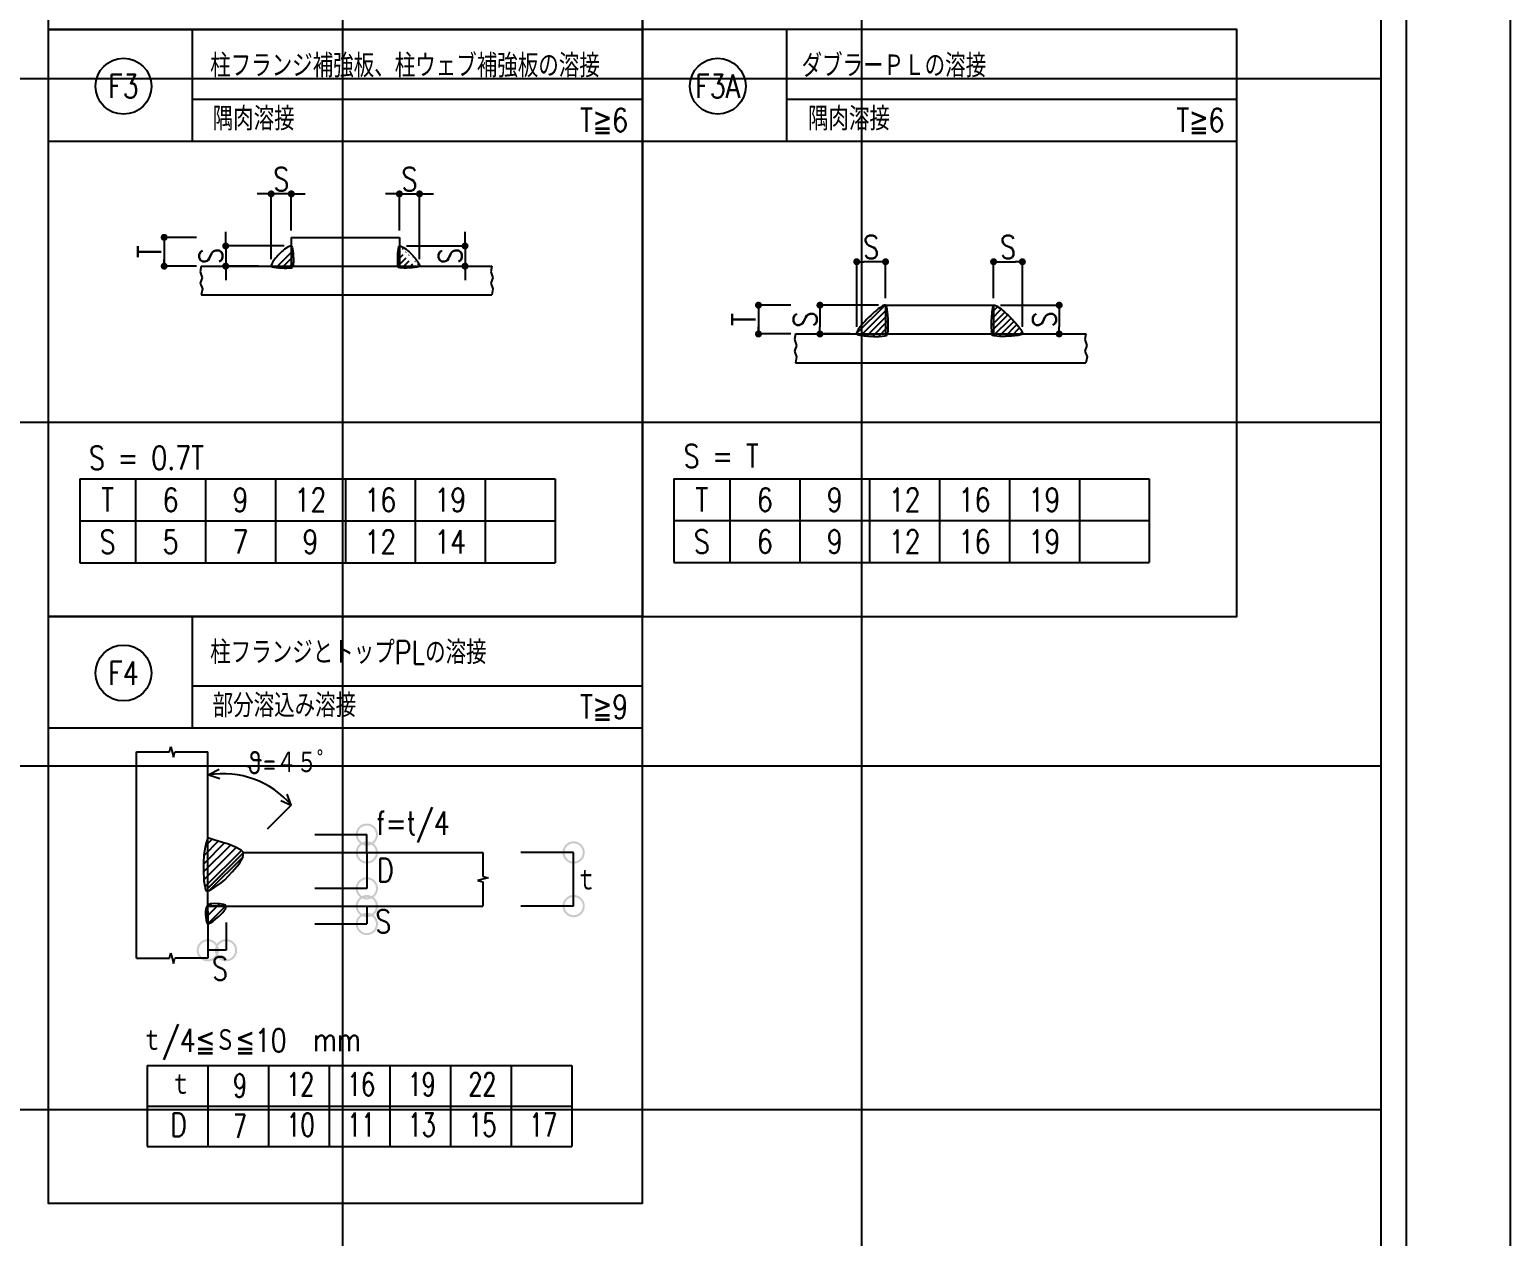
# Model space of a CAD drawing. Extents: x -668440 to 1010955, y -1678500 to 210463.
# Drawn here: x 452922 to 510000, y -75888 to -29359 of the extents above; entities that cross this region are included whole.
import ezdxf
from ezdxf.enums import TextEntityAlignment as Align

# ---------------------------------------------------------------- set-up
doc = ezdxf.new("R2010")
doc.units = 0
doc.header["$MEASUREMENT"] = 0
doc.linetypes.add('DASHED2', pattern=[0.375, 0.25, -0.125])
doc.layers.get('0').update_dxf_attribs({"color": 3, "linetype": 'CONTINUOUS'})
doc.layers.get('Defpoints').update_dxf_attribs({"color": 251, "linetype": 'CONTINUOUS'})
doc.layers.add('99_レイアウト枠', color=251, linetype='CONTINUOUS', plot=False)
doc.layers.add('s小梁', color=7, linetype='CONTINUOUS')
doc.layers.add('注記', color=3, linetype='CONTINUOUS')
doc.styles.add('S020', font='simplex.shx', dxfattribs={"width": 0.8, "height": 100, "bigfont": 'extfont2.shx'})

# ---------------------------------------------------------------- blocks, each defined once
blk = doc.blocks.new('_DOT')
at = {"color": 0, "linetype": 'ByBlock'}
blk.add_line((-0.5, 0), (-1, 0), dxfattribs=at)
at = {"color": 0, "linetype": 'ByBlock', "const_width": 0.5}
blk.add_lwpolyline([(-0.25, 0, 1), (0.25, 0, 1)], format="xyb", close=True, dxfattribs=at)
blk = doc.blocks.new('ウェブクランプ工法設計指針')
at = {"layer": '注記'}
h = blk.add_hatch(dxfattribs=at)
h.set_pattern_fill('ITEC01', color=256, scale=5.336625)
h.set_pattern_definition([(45, (623833.866, -83370.674), (-18.8678186, 18.8678186), [])])
edge = h.paths.add_edge_path()
edge.add_ellipse((802722.05442, 8039.54578), major_axis=(-61.59315, -61.59315), ratio=0.2268193704, start_angle=186.682116288, end_angle=354.493642351)
edge.add_line((802659.40493, 7979.57741), (802781.60355, 7979.57741))
edge.add_line((802781.60355, 7979.57741), (802781.60355, 8102.34615))
edge = h.paths.add_edge_path()
edge.add_ellipse((802786.31588, 8036.87747), major_axis=(-2.66831, 64.26146), ratio=0.1147960025, start_angle=180.000000002, end_angle=206.644236122)
edge.add_line((802792.00903, 7979.57741), (802659.40493, 7979.57741))
edge.add_ellipse((802722.05442, 8039.54578), major_axis=(-61.59315, -61.59315), ratio=0.2268193704, start_angle=-5.506357648, end_angle=354.493642352)
edge.add_ellipse((802724.72273, 7975.28432), major_axis=(-64.26146, 2.66831), ratio=0.1048565159, start_angle=0, end_angle=179.999999998)
edge = h.paths.add_edge_path()
edge.add_ellipse((802786.31588, 8036.87747), major_axis=(-2.66831, 64.26146), ratio=0.1147960025, start_angle=206.644236122, end_angle=366.181177169)
edge.add_ellipse((802722.05442, 8039.54578), major_axis=(-61.59315, -61.59315), ratio=0.2268193704, start_angle=180.000000001, end_angle=186.682116288)
edge.add_line((802781.60355, 8102.34615), (802781.60355, 7979.57741))
edge.add_line((802781.60355, 7979.57741), (802792.00903, 7979.57741))
h = blk.add_hatch(dxfattribs=at)
h.set_pattern_fill('ITEC01', color=256, scale=5.336625)
h.set_pattern_definition([(45, (624493.793, -83370.674), (-18.8678186, 18.8678186), [])])
edge = h.paths.add_edge_path()
edge.add_ellipse((803501.07929, 8039.54578), major_axis=(61.59315, -61.59315), ratio=0.2268193704, start_angle=5.506357648, end_angle=173.317883708, ccw=False)
edge.add_line((803563.72878, 7979.57741), (803441.53016, 7979.57741))
edge.add_line((803441.53016, 7979.57741), (803441.53016, 8102.34615))
edge = h.paths.add_edge_path()
edge.add_ellipse((803436.81782, 8036.87747), major_axis=(2.66831, 64.26146), ratio=0.1147960025, start_angle=153.355763873, end_angle=179.999999995, ccw=False)
edge.add_line((803431.12467, 7979.57741), (803563.72878, 7979.57741))
edge.add_ellipse((803501.07929, 8039.54578), major_axis=(61.59315, -61.59315), ratio=0.2268193704, start_angle=5.506357648, end_angle=365.506357648, ccw=False)
edge.add_ellipse((803498.41097, 7975.28432), major_axis=(64.26146, 2.66831), ratio=0.1048565159, start_angle=180.000000002, end_angle=360, ccw=False)
edge = h.paths.add_edge_path()
edge.add_ellipse((803436.81782, 8036.87747), major_axis=(2.66831, 64.26146), ratio=0.1147960025, start_angle=-6.181177169, end_angle=153.355763873, ccw=False)
edge.add_ellipse((803501.07929, 8039.54578), major_axis=(61.59315, -61.59315), ratio=0.2268193704, start_angle=173.317883708, end_angle=179.999999997, ccw=False)
edge.add_line((803441.53016, 8102.34615), (803441.53016, 7979.57741))
edge.add_line((803441.53016, 7979.57741), (803431.12467, 7979.57741))
h = blk.add_hatch(dxfattribs=at)
h.set_pattern_fill('ITEC01', color=256, scale=5.334997)
h.set_pattern_definition([(45, (627516.88, -79747.495), (-18.8620642, 18.8620642), [])])
edge = h.paths.add_edge_path()
edge.add_ellipse((806322.07698, 7653.19474), major_axis=(-87.96338, -87.96338), ratio=0.1587735593, start_angle=180.000000001, end_angle=360)
edge.add_line((806234.1136, 7565.23136), (806410.04036, 7565.23136))
edge.add_line((806410.04036, 7565.23136), (806410.04036, 7741.15812))
edge = h.paths.add_edge_path()
edge.add_ellipse((806413.77486, 7649.46024), major_axis=(-3.7345, 91.69788), ratio=0.1099017027, start_angle=203.030195657, end_angle=360)
edge.add_line((806410.04036, 7741.15812), (806410.04036, 7565.23136))
edge.add_line((806410.04036, 7565.23136), (806421.15429, 7565.23136))
edge = h.paths.add_edge_path()
edge.add_ellipse((806413.77486, 7649.46024), major_axis=(-3.7345, 91.69788), ratio=0.1099017027, start_angle=179.999999997, end_angle=203.030195657)
edge.add_line((806421.15429, 7565.23136), (806234.1136, 7565.23136))
edge.add_ellipse((806325.81148, 7561.49686), major_axis=(-91.69788, 3.7345), ratio=0.1148925023, start_angle=0, end_angle=180.000000004)
h = blk.add_hatch(dxfattribs=at)
h.set_pattern_fill('ITEC01', color=256, scale=5.334997)
h.set_pattern_definition([(45, (628176.515, -79747.495), (-18.8620642, 18.8620642), [])])
edge = h.paths.add_edge_path()
edge.add_ellipse((807157.81944, 7653.19474), major_axis=(87.96338, -87.96338), ratio=0.1587735593, start_angle=0, end_angle=179.999999996, ccw=False)
edge.add_line((807245.78282, 7565.23136), (807069.85606, 7565.23136))
edge.add_line((807069.85606, 7565.23136), (807069.85606, 7741.15812))
edge = h.paths.add_edge_path()
edge.add_ellipse((807066.12157, 7649.46024), major_axis=(3.7345, 91.69788), ratio=0.1099017027, start_angle=0, end_angle=156.969804346, ccw=False)
edge.add_line((807069.85606, 7741.15812), (807069.85606, 7565.23136))
edge.add_line((807069.85606, 7565.23136), (807058.74213, 7565.23136))
edge = h.paths.add_edge_path()
edge.add_ellipse((807066.12157, 7649.46024), major_axis=(3.7345, 91.69788), ratio=0.1099017027, start_angle=156.969804346, end_angle=180.000000004, ccw=False)
edge.add_line((807058.74213, 7565.23136), (807245.78282, 7565.23136))
edge.add_ellipse((807154.08494, 7561.49686), major_axis=(91.69788, 3.7345), ratio=0.1148925023, start_angle=179.999999996, end_angle=360, ccw=False)
at = {"layer": 'Defpoints'}
blk.add_lwpolyline([(777591.91976, -7200), (809591.91976, -7200), (809591.91976, 13600), (777591.91976, 13600)], close=True, dxfattribs=at)
at = {"layer": '注記'}
for p, q in [((804926.02964, 13008.29705), (804926.0245, 5840.38246)), ((804926.01935, 9424.33976), (801297.12464, 9424.33976)), ((802177.01136, 9424.33976), (802177.01136, 8741.25176)), ((804925.99877, 9424.33976), (804925.99877, 5841.47552)), ((804925.99877, 9424.33976), (804925.99877, 5841.47552)), ((804926.00391, 9424.33976), (804926.00391, 5841.47552)), ((804926.00391, 9424.33976), (804926.00391, 5841.47552)), ((804926.00906, 9424.33976), (804926.00906, 5840.38246)), ((804926.00906, 9424.33976), (804926.00906, 5840.38246)), ((804926.01421, 9424.33976), (804926.01421, 6265.96893)), ((804926.01421, 9424.33976), (804926.01421, 6265.96893)), ((805805.63771, 9424.33976), (805805.63771, 8741.46009)), ((804926.01421, 8997.40976), (802177.02165, 8997.40976)), ((808554.90377, 8997.53997), (805805.63771, 8997.53997)), ((804926.01421, 8741.25176), (801297.1195, 8741.25176)), ((808554.90377, 8741.46009), (804926.00391, 8741.46009)), ((802615.72425, 8420.96517), (802573.03125, 8420.96517)), ((802658.41725, 8022.27041), (802658.41725, 8420.96517)), ((802781.60355, 8420.96517), (802658.41725, 8420.96517)), ((802781.60355, 8198.25084), (802781.60355, 8420.96517)), ((802824.29655, 8420.96517), (802866.98955, 8420.96517)), ((803398.83716, 8420.96517), (803356.14416, 8420.96517)), ((803441.53016, 8198.25084), (803441.53016, 8420.96517)), ((803441.53016, 8420.96517), (803564.71646, 8420.96517)), ((803564.71646, 8022.27041), (803564.71646, 8420.96517)), ((803607.40946, 8420.96517), (803650.10246, 8420.96517)), ((802005.37445, 8155.55784), (802005.37445, 7979.57741)), ((802203.55672, 8155.55784), (802005.37445, 8155.55784)), ((802188.9717, 8155.55784), (802005.37445, 8155.55784)), ((802380.88446, 8145.45671), (802380.88446, 8188.14971)), ((802781.60355, 8155.55784), (803441.53016, 8155.55784)), ((802781.60355, 8155.55784), (802781.60355, 7979.57741)), ((803441.53016, 8155.55784), (803441.53016, 7979.57741)), ((803842.24925, 8145.45671), (803842.24925, 8188.14971)), ((802005.37445, 8112.86484), (802005.37445, 8022.27041)), ((802738.91055, 8102.76371), (802380.88446, 8102.76371)), ((802380.88446, 8102.76371), (802380.88446, 7979.57741)), ((803484.22316, 8102.76371), (803842.24925, 8102.76371)), ((803842.24925, 8102.76371), (803842.24925, 7979.57741)), ((802203.55672, 7979.57741), (802005.37445, 7979.57741)), ((802188.9717, 7979.57741), (802005.37445, 7979.57741)), ((802231.6647, 7979.57741), (802225.1929, 7945.30075)), ((802231.6647, 7979.57741), (804005.96361, 7979.57741)), ((802580.2632, 7979.57741), (802380.88446, 7979.57741)), ((803642.8705, 7979.57741), (803842.24925, 7979.57741)), ((804005.96361, 7979.57741), (803999.49181, 7945.30075)), ((806234.24139, 7607.91134), (806234.24139, 8006.48451)), ((806367.36038, 8006.48451), (806276.92137, 8006.48451)), ((806410.04036, 7783.8381), (806410.04036, 8006.48451)), ((807069.85606, 7783.8381), (807069.85606, 8006.48451)), ((807112.53604, 8006.48451), (807202.97505, 8006.48451)), ((807245.65503, 7607.91134), (807245.65503, 8006.48451)), ((802225.1929, 7945.30075), (802236.88483, 7908.76419)), ((802236.88483, 7908.76419), (802225.1929, 7875.15061)), ((802225.1929, 7875.15061), (802238.3456, 7840.07625)), ((802380.88446, 7936.88441), (802380.88446, 7894.19141)), ((803842.24925, 7936.88441), (803842.24925, 7894.19141)), ((803999.49181, 7945.30075), (804011.18374, 7908.76419)), ((804011.18374, 7908.76419), (803999.49181, 7875.15061)), ((803999.49181, 7875.15061), (804012.64594, 7840.07625)), ((802238.3456, 7840.07625), (802231.6647, 7803.59698)), ((802231.6647, 7803.59698), (804005.96361, 7803.59698)), ((804012.64594, 7840.07625), (804005.96361, 7803.59698)), ((805634.048, 7741.15812), (805634.048, 7565.23136)), ((805832.16983, 7741.15812), (805634.048, 7741.15812)), ((805817.58926, 7741.15812), (805634.048, 7741.15812)), ((805634.048, 7698.47814), (805634.048, 7607.91134)), ((806367.36038, 7741.15812), (806009.44349, 7741.15812)), ((806009.44349, 7698.47814), (806009.44349, 7607.91134)), ((806410.04036, 7741.15812), (807069.7657, 7741.15812)), ((806410.04036, 7741.15812), (806410.04036, 7565.23136)), ((807069.7657, 7741.15812), (807069.7657, 7565.23136)), ((807112.53604, 7741.15812), (807470.45294, 7741.15812)), ((807470.45294, 7698.47814), (807470.45294, 7607.91134)), ((805832.16983, 7565.23136), (805634.048, 7565.23136)), ((805817.58926, 7565.23136), (805634.048, 7565.23136)), ((805860.26924, 7565.23136), (805853.79941, 7530.96516)), ((805853.79941, 7530.96516), (805865.48777, 7494.43974)), ((805860.26924, 7565.23136), (807634.02701, 7565.23136)), ((806191.56141, 7565.23136), (806009.44349, 7565.23136)), ((807288.33501, 7565.23136), (807470.45294, 7565.23136)), ((807634.02701, 7565.23136), (807627.55718, 7530.96516)), ((807627.55718, 7530.96516), (807639.24554, 7494.43974)), ((805865.48777, 7494.43974), (805853.79941, 7460.83641)), ((805853.79941, 7460.83641), (805866.9481, 7425.77276)), ((805866.9481, 7425.77276), (805860.26924, 7389.3046)), ((807639.24554, 7494.43974), (807627.55718, 7460.83641)), ((807627.55718, 7460.83641), (807640.70731, 7425.77276)), ((807640.70731, 7425.77276), (807634.02701, 7389.3046)), ((805860.26924, 7389.3046), (807634.02701, 7389.3046)), ((801489.23285, 6680.24447), (804392.35685, 6680.24447)), ((801489.23285, 6680.24447), (801489.23285, 6167.92847)), ((801830.77685, 6680.24447), (801830.77685, 6167.92847)), ((802257.70685, 6680.24447), (802257.70685, 6167.92847)), ((802684.63685, 6680.24447), (802684.63685, 6167.92847)), ((803111.56685, 6680.24447), (803111.56685, 6167.92847)), ((803538.49685, 6680.24447), (803538.49685, 6167.92847)), ((803965.42685, 6680.24447), (803965.42685, 6167.92847)), ((804392.35685, 6680.24447), (804392.35685, 6167.92847)), ((805118.06011, 6681.08139), (808020.2987, 6681.08139)), ((805118.06011, 6681.08139), (805118.06011, 6168.92164)), ((805459.49994, 6681.08139), (805459.49994, 6168.92164)), ((805886.29974, 6681.08139), (805886.29974, 6168.92164)), ((806313.09953, 6681.08139), (806313.09953, 6168.92164)), ((806739.89932, 6681.08139), (806739.89932, 6168.92164)), ((807166.69911, 6681.08139), (807166.69911, 6168.92164)), ((807593.4989, 6681.08139), (807593.4989, 6168.92164)), ((808020.2987, 6681.08139), (808020.2987, 6168.92164)), ((801489.23285, 6424.08647), (804392.35685, 6424.08647)), ((805118.06011, 6425.00151), (808020.2987, 6425.00151)), ((801489.23285, 6167.92847), (804392.35685, 6167.92847)), ((805118.06011, 6168.92164), (808020.2987, 6168.92164)), ((804926.01421, 5840.38246), (801297.10921, 5840.38246)), ((804926.01421, 5840.38246), (801297.10921, 5840.38246)), ((804926.01421, 5840.38246), (801297.10921, 5840.38246)), ((804926.01421, 5840.38246), (801297.11435, 5840.38246)), ((804926.01421, 5840.38246), (801297.11435, 5840.38246)), ((801297.14008, 5840.38246), (801297.14008, 2257.51822)), ((801297.14008, 5840.38246), (801297.14008, 2257.51822)), ((802177.03194, 5840.38246), (802177.03194, 5157.29446)), ((804926.03479, 5413.45246), (802177.04223, 5413.45246)), ((804926.03479, 5157.29446), (801297.14008, 5157.29446))]:
    blk.add_line(p, q, dxfattribs=at)
at = {"layer": '注記', "linetype": 'Continuous'}
for p, q in [((801835.19988, 3752.91277), (801835.19988, 5012.29586)), ((801835.19988, 5012.29586), (802037.07158, 5012.29586)), ((802037.07158, 5012.29586), (802045.46747, 5045.1386)), ((802045.46747, 5045.1386), (802061.51843, 4979.45313)), ((802061.51843, 4979.45313), (802069.91432, 5012.29586)), ((802069.91432, 5012.29586), (802271.78602, 5012.29586)), ((802271.78602, 4507.30794), (802271.78602, 5012.29586)), ((802340.18781, 4904.75442), (802277.34212, 4872.59077)), ((802277.34212, 4872.59077), (802344.38575, 4850.92197)), ((802716.71174, 4715.88805), (802781.6564, 4687.305)), ((802781.6564, 4687.305), (802755.78966, 4753.60781)), ((802781.34027, 4688.11533), (802633.23929, 4540.69342)), ((802373.84268, 4456.38603), (802244.85262, 4327.39597)), ((802410.39415, 4443.6734), (802246.20759, 4279.48683)), ((802335.46276, 4468.01378), (802247.20002, 4378.81457)), ((802256.41414, 4432.6911), (802247.33917, 4381.01936)), ((802263.39013, 4463.43487), (802256.41414, 4432.6911)), ((802298.01051, 4479.49622), (802257.81777, 4438.87704)), ((802271.78602, 4487.88172), (802263.39013, 4463.43487)), ((802272.40316, 4487.73811), (802271.78602, 4487.88172)), ((802313.64178, 4474.4652), (802272.40316, 4487.73811)), ((802356.23856, 4461.87137), (802313.64178, 4474.4652)), ((802398.83534, 4448.59846), (802356.23856, 4461.87137)), ((802441.43213, 4430.44853), (802398.83534, 4448.59846)), ((802924.81319, 4507.30794), (803242.62222, 4507.30794)), ((803242.62222, 4398.3466), (803242.62222, 4507.30794)), ((802247.33917, 4381.01936), (802244.56112, 4337.00268)), ((802444.70354, 4428.65072), (802247.22857, 4231.17576)), ((802476.36205, 4411.04513), (802253.58102, 4188.26411)), ((802486.72555, 4372.07657), (802278.28115, 4163.63217)), ((802475.69475, 4411.61951), (802441.43213, 4430.44853)), ((802465.87897, 4330.56216), (802486.12788, 4367.60284)), ((802490.32582, 4399.02568), (802475.69475, 4411.61951)), ((802486.12788, 4367.60284), (802490.32582, 4399.02568)), ((802490.2351, 4398.3466), (803950.90174, 4398.3466)), ((803242.62222, 4398.3466), (803242.62222, 4178.90117)), ((803950.90174, 4398.3466), (803950.90174, 4250.9247)), ((804505.52417, 4398.3466), (804182.77639, 4398.3466)), ((804505.52417, 4070.7218), (804505.52417, 4398.3466)), ((802244.56112, 4337.00268), (802245.98101, 4290.20796)), ((802245.98101, 4290.20796), (802247.33917, 4225.94238)), ((802375.80839, 4232.09569), (802420.50414, 4280.98939)), ((802420.50414, 4280.98939), (802465.87897, 4330.56216)), ((803950.90174, 4250.9247), (803983.74447, 4242.59055)), ((802247.33917, 4225.94238), (802252.95701, 4191.74149)), ((802252.95701, 4191.74149), (802257.10056, 4168.6512)), ((802282.21894, 4163.63217), (802263.10043, 4163.63217)), ((802282.21894, 4163.63217), (802353.46051, 4212.52586)), ((802353.46051, 4212.52586), (802375.80839, 4232.09569)), ((803242.62222, 4178.90117), (802924.81319, 4178.90117)), ((803983.74447, 4242.59055), (803918.059, 4226.47785)), ((803918.059, 4226.47785), (803950.90174, 4218.1437)), ((803950.90174, 4218.1437), (803950.90174, 4070.7218)), ((802343.70667, 4084.70465), (802259.19219, 4000.19017)), ((802294.47343, 4085.04419), (802259.56259, 4049.76295)), ((802270.02659, 4077.01871), (802261.66157, 4060.25781)), ((802287.49744, 4083.65517), (802270.02659, 4077.01871)), ((802270.46146, 4070.7218), (803950.90174, 4070.7218)), ((802381.42643, 4073.16031), (802271.07607, 3962.80995)), ((802310.18486, 4087.4827), (802287.49744, 4083.65517)), ((802345.12656, 4084.70465), (802310.18486, 4087.4827)), ((802368.15352, 4080.84625), (802345.12656, 4084.70465)), ((802379.32746, 4076.30877), (802368.15352, 4080.84625)), ((802383.89581, 4069.33277), (802379.32746, 4076.30877)), ((802379.32746, 4052.57186), (802383.89581, 4069.33277)), ((803242.62222, 4070.7218), (803242.62222, 3961.76047)), ((804505.52417, 4070.7218), (804182.77639, 4070.7218)), ((802261.66157, 4060.25781), (802257.09322, 4038.24947)), ((802257.09322, 4038.24947), (802257.09322, 4022.16764)), ((802257.09322, 4022.16764), (802258.85265, 4001.91874)), ((802258.85265, 4001.91874), (802260.95162, 3985.15783)), ((802260.95162, 3985.15783), (802265.4891, 3970.83543)), ((802271.78602, 4039.29895), (802271.78602, 3752.91277)), ((802304.96829, 3978.18183), (802318.58074, 3990.40526)), ((802318.58074, 3990.40526), (802341.63857, 4008.55519)), ((802341.63857, 4008.55519), (802353.49158, 4021.48856)), ((802353.49158, 4021.48856), (802363.61604, 4031.61301)), ((802363.61604, 4031.61301), (802374.11089, 4045.22546)), ((802374.11089, 4045.22546), (802379.32746, 4052.57186)), ((802265.4891, 3970.83543), (802271.78602, 3961.76047)), ((802271.78602, 3961.76047), (802288.17652, 3967.68698)), ((802288.17652, 3967.68698), (802304.96829, 3978.18183)), ((802382.98618, 3971.57625), (802382.98618, 3800.74021)), ((802924.81319, 3961.76047), (803242.62222, 3961.76047)), ((802382.98618, 3800.74021), (802271.78602, 3800.74021)), ((801835.19988, 3752.91277), (802037.07158, 3752.91277)), ((802037.07158, 3752.91277), (802045.46747, 3785.75551)), ((802045.46747, 3785.75551), (802061.51843, 3720.13177)), ((802061.51843, 3720.13177), (802069.91432, 3752.91277)), ((802271.78602, 3752.91277), (802069.91432, 3752.91277)), ((801901.06336, 3096.28718), (804493.9109, 3096.28718)), ((801901.06336, 3096.28718), (801901.06336, 2602.41146)), ((802271.46984, 3096.28718), (802271.46984, 2602.41146)), ((802641.87632, 3096.28718), (802641.87632, 2602.41146)), ((803012.28279, 3096.28718), (803012.28279, 2602.41146)), ((803382.68927, 3096.28718), (803382.68927, 2602.41146)), ((803753.09575, 3096.28718), (803753.09575, 2602.41146)), ((804123.50223, 3096.28718), (804123.50223, 2602.41146)), ((804493.9109, 3096.28718), (804493.9109, 2602.41146)), ((801901.06336, 2849.34932), (804493.9109, 2849.34932)), ((801901.06336, 2602.41146), (804493.9109, 2602.41146)), ((801901.06336, 2602.41146), (804493.9109, 2602.41146))]:
    blk.add_line(p, q, dxfattribs=at)
at = {"layer": '注記', "linetype": 'DASHED2'}
for p, q in [((802271.78602, 4039.29895), (802271.78602, 4507.30794)), ((802270.78967, 4178.90117), (802490.2351, 4398.3466)), ((802271.78602, 3961.76047), (802271.78602, 4070.7218)), ((802381.42643, 4070.7218), (802272.4651, 4070.7218))]:
    blk.add_line(p, q, dxfattribs=at)
at = {"layer": '注記'}
for points in [[(801297.12464, 13008.29705), (801297.12464, 9424.33976), (804926.0245, 9424.33976), (804926.0245, 13008.29705)], [(801297.12464, 9424.33976), (801297.12464, 5840.38246), (804926.01421, 5840.38246), (804926.01421, 9424.33976)], [(804926.01421, 9424.33976), (804926.01421, 5840.38246), (808554.90377, 5840.38246), (808554.90377, 9424.33976)], [(801297.14008, 5840.38246), (801297.14008, 2256.42516), (804926.02964, 2256.42516), (804926.02964, 5840.38246)]]:
    blk.add_lwpolyline(points, close=True, dxfattribs=at)
at = {"layer": '注記', "linetype": 'Continuous', "const_width": 123.46893}
for points in [[(803236.44877, 4507.30794, 1), (803248.79567, 4507.30794, 1)], [(803236.44877, 4398.3466, 1), (803248.79567, 4398.3466, 1)], [(804499.35073, 4398.3466, 1), (804511.69762, 4398.3466, 1)], [(803236.44877, 4178.90117, 1), (803248.79567, 4178.90117, 1)], [(803236.44877, 4070.7218, 1), (803248.79567, 4070.7218, 1)], [(804499.35073, 4070.7218, 1), (804511.69762, 4070.7218, 1)], [(803236.44877, 3961.76047, 1), (803248.79567, 3961.76047, 1)], [(802265.61257, 3800.74021, 1), (802277.95947, 3800.74021, 1)], [(802376.81273, 3800.74021, 1), (802389.15963, 3800.74021, 1)]]:
    blk.add_lwpolyline(points, format="xyb", close=True, dxfattribs=at)
at = {"layer": '注記'}
for centre, radius in [((801756.90018, 9078.35624), 170.772), ((805385.64952, 9078.46176), 170.71992), ((802005.37445, 8155.55784), 14.05399), ((802005.37445, 7979.57741), 14.05399), ((805634.048, 7741.15812), 14.04971), ((805634.048, 7565.23136), 14.04971), ((801756.92076, 5494.39895), 170.772)]:
    blk.add_circle(centre, radius, dxfattribs=at)
at = {"layer": '注記', "linetype": 'Continuous'}
for centre, radius, start, end in [((802364.64156, 4329.68117), 549.64794, 40.629543568, 99.156125516), ((802263.10043, 4169.72787), 6.09571, 190.173451114, 270)]:
    blk.add_arc(centre, radius, start, end, dxfattribs=at)
at = {"layer": '注記'}
for centre, major_axis, ratio, start_param, end_param in [((802722.05442, 8039.54578), (-61.59315, -61.59315), 0.2268193704, 3.1415926536, 6.2831853072), ((803436.81782, 8036.87747), (2.66831, 64.26146), 0.1147960025, 6.1753034139, 9.4345395184), ((802724.72273, 7975.28432), (-64.26146, 2.66831), 0.1048565159, 6.1753034139, 9.4345395172), ((806322.07698, 7653.19474), (-87.96338, -87.96338), 0.1587735593, 3.1415926536, 6.2831853072), ((807066.12157, 7649.46024), (3.7345, 91.69788), 0.1099017027, 0, 3.1415926536), ((806325.81148, 7561.49686), (-91.69788, 3.7345), 0.1148925023, 0, 3.1415926536)]:
    blk.add_ellipse(centre, major_axis=major_axis, ratio=ratio, start_param=start_param, end_param=end_param, dxfattribs=at)
at = {"layer": '注記', "extrusion": (0, 0, -1)}
for centre, major_axis, ratio, start_param, end_param in [((802786.31588, 8036.87747), (-2.66831, 64.26146), 0.1147960025, 6.1753034139, 9.4345395184), ((803501.07929, 8039.54578), (61.59315, -61.59315), 0.2268193704, 3.1415926536, 6.2831853072), ((803498.41097, 7975.28432), (64.26146, 2.66831), 0.1048565159, 6.1753034139, 9.4345395172), ((806413.77486, 7649.46024), (-3.7345, 91.69788), 0.1099017027, 0, 3.1415926536), ((807157.81944, 7653.19474), (87.96338, -87.96338), 0.1587735593, 3.1415926536, 6.2831853072), ((807154.08494, 7561.49686), (91.69788, 3.7345), 0.1148925023, 0, 3.1415926536)]:
    blk.add_ellipse(centre, major_axis=major_axis, ratio=ratio, start_param=start_param, end_param=end_param, dxfattribs=at)
at = {"layer": '注記'}
for p, xscale, yscale, zscale in [((802658.41725, 8420.96517), 42.693, 42.693, 42.693), ((803441.53016, 8420.96517), 42.693, 42.693, 42.693), ((806410.04036, 8006.48451), 42.67997920424001, 42.67997920424001, 42.67997920424001), ((807245.65503, 8006.48451), 42.67997920424001, 42.67997920424001, 42.67997920424001)]:
    blk.add_blockref('_DOT', p, dxfattribs=dict(at, xscale=xscale, yscale=yscale, zscale=zscale))
for p, xscale, yscale, zscale, rotation in [((802781.60355, 8420.96517), 42.693, 42.693, 42.693, 180), ((803564.71646, 8420.96517), 42.693, 42.693, 42.693, 180), ((802005.37445, 8155.55784), 42.693, 42.693, 42.693, 90), ((802380.88446, 8102.76371), 42.693, 42.693, 42.693, 270), ((803842.24925, 8102.76371), 42.693, 42.693, 42.693, 270), ((802005.37445, 7979.57741), 42.693, 42.693, 42.693, 270), ((802380.88446, 7979.57741), 42.693, 42.693, 42.693, 90), ((803842.24925, 7979.57741), 42.693, 42.693, 42.693, 90), ((806234.24139, 8006.48451), 42.67997920424001, 42.67997920424001, 42.67997920424001, 180), ((807069.85606, 8006.48451), 42.67997920424001, 42.67997920424001, 42.67997920424001, 180), ((805634.048, 7741.15812), 42.67997920424001, 42.67997920424001, 42.67997920424001, 90), ((806009.44349, 7741.15812), 42.67997920424001, 42.67997920424001, 42.67997920424001, 90), ((807470.45294, 7741.15812), 42.67997920424001, 42.67997920424001, 42.67997920424001, 90), ((805634.048, 7565.23136), 42.67997920424001, 42.67997920424001, 42.67997920424001, 270), ((806009.44349, 7565.23136), 42.67997920424001, 42.67997920424001, 42.67997920424001, 270), ((807470.45294, 7565.23136), 42.67997920424001, 42.67997920424001, 42.67997920424001, 270)]:
    blk.add_blockref('_DOT', p, dxfattribs=dict(at, xscale=xscale, yscale=yscale, zscale=zscale, rotation=rotation))
at = {"layer": '注記', "style": 'S020', "width": 0.8}
for s, p in [('柱フランジ補強板、柱ウェブ補強板の溶接', (802286.03009, 9204.36422)), ('ダブラーＰＬの溶接', (805897.3149, 9204.43131)), ('柱フランジとトップPLの溶接', (802286.05067, 5620.40692))]:
    blk.add_text(s, height=142.31, dxfattribs=at).set_placement(p, align=Align.MIDDLE_LEFT)
for s, p in [('F3', (801756.90018, 9078.35624)), ('F3A', (805385.64952, 9078.46176)), ('S', (802720.33547, 8511.03765)), ('S', (803503.44838, 8511.03765)), ('S', (806322.46585, 8096.52952)), ('S', (807158.08052, 8096.52952)), ('T', (801660.00485, 6552.16547)), ('6', (802044.24185, 6552.16547)), ('9', (802471.17185, 6552.16547)), ('12', (802898.10185, 6552.16547)), ('16', (803325.03185, 6552.16547)), ('19', (803751.96185, 6552.16547)), ('T', (805288.78003, 6553.04145)), ('6', (805672.89984, 6553.04145)), ('9', (806099.69963, 6553.04145)), ('12', (806526.49942, 6553.04145)), ('16', (806953.29922, 6553.04145)), ('19', (807380.0953, 6553.04145)), ('S', (801660.00485, 6296.00747)), ('5', (802044.24185, 6296.00747)), ('7', (802471.17185, 6296.00747)), ('9', (802898.10185, 6296.00747)), ('12', (803325.03185, 6296.00747)), ('14', (803751.96185, 6296.00747)), ('S', (805288.78003, 6296.96157)), ('6', (805672.89984, 6296.96157)), ('9', (806099.69963, 6296.96157)), ('12', (806526.49942, 6296.96157)), ('16', (806953.29922, 6296.96157)), ('19', (807380.0953, 6296.96157)), ('F4', (801756.92076, 5494.39895))]:
    blk.add_text(s, height=142.31, dxfattribs=at).set_placement(p, align=Align.MIDDLE)
for s, p in [('隅肉溶接', (802301.10613, 8808.72275)), ('隅肉溶接', (805936.19467, 8808.91051)), ('T≧6', (804544.76246, 8800.68848)), ('T≧6', (808186.113, 8800.87868)), ('S = 0.7T', (801545.81966, 6737.41221)), ('S = T', (805177.18102, 6748.90168)), ('部分溶込み溶接', (802301.12671, 5224.76546)), ('T≧9', (804544.78304, 5216.73118)), ('ｔ/4≦Ｓ≦10', (801867.2625, 3179.76706)), ('mm', (802914.33488, 3184.57967))]:
    blk.add_text(s, height=142.31, dxfattribs=at).set_placement(p)
for s, p in [('T', (801915.30197, 8067.89269)), ('S', (802290.81198, 8041.49563)), ('S', (803752.17677, 8041.49563)), ('T', (805544.003, 7653.51972)), ('S', (805919.39848, 7653.51972)), ('S', (807380.40793, 7653.51972))]:
    blk.add_text(s, height=142.31, rotation=90, dxfattribs=at).set_placement(p, align=Align.MIDDLE)
at = {"layer": '注記', "char_height": 142.31, "attachment_point": 7, "style": 'S020'}
for s, insert in [('{θ=４５゜}', (802511.31574, 4875.47033)), ('f=t/4', (803299.9118, 4459.05531)), ('D', (803304.78883, 4219.21672)), ('ｔ', (804518.66359, 4159.43422)), ('S', (803294.3557, 3906.56985)), ('S', (802297.72389, 3618.85139)), ('ｔ', (802042.17082, 2911.08378)), ('{\\W0.7;9}', (802425.12828, 2903.23424)), ('{\\W0.7;12}', (802751.05956, 2911.08378)), ('{\\W0.7;16}', (803122.58428, 2911.08378)), ('{\\W0.7;19}', (803492.99076, 2911.08378)), ('{\\W0.7;22}', (803863.39724, 2911.08378)), ('D', (802042.17082, 2664.14592)), ('{\\W0.7;10}', (802752.64234, 2664.14592)), ('{\\W0.7;11}', (803122.58428, 2664.14592)), ('{\\W0.7;13}', (803492.99076, 2664.14592)), ('{\\W0.7;15}', (803863.39724, 2664.14592)), ('{\\W0.7;17}', (804233.80371, 2664.14592)), ('\\W0.700;7', (802425.12828, 2656.29638))]:
    blk.add_mtext(s, dxfattribs=dict(at, insert=insert))

msp = doc.modelspace()

# ---------------------------------------------------------------- linework, layer by layer
at = {"layer": '99_レイアウト枠'}
for p, q in [((464999.99995, -137250), (464999.99995, -4750)), ((484999.99995, -137250), (484999.99995, -4750)), ((305000, -31250), (504999.99991, -31250)), ((305000, -44500), (504999.99991, -44500)), ((305000, -57750), (504999.99991, -57750)), ((305000, -71000), (504999.99991, -71000))]:
    msp.add_line(p, q, dxfattribs=at)
for points in [[(300000, -148500), (510000, -148500), (510000, 0), (300000, 0)], [(305000, -4750), (504999.99991, -4750), (504999.99991, -137250), (305000, -137250)]]:
    msp.add_lwpolyline(points, close=True, dxfattribs=at)

# ---------------------------------------------------------------- block references
at = {"layer": 's小梁', "xscale": 6.312500000000052, "yscale": 6.312500000000052, "zscale": 6.312500000000052}
msp.add_blockref('ウェブクランプ工法設計指針', (-4604548.99347, -88850), dxfattribs=at)

doc.saveas('drawing.dxf')
